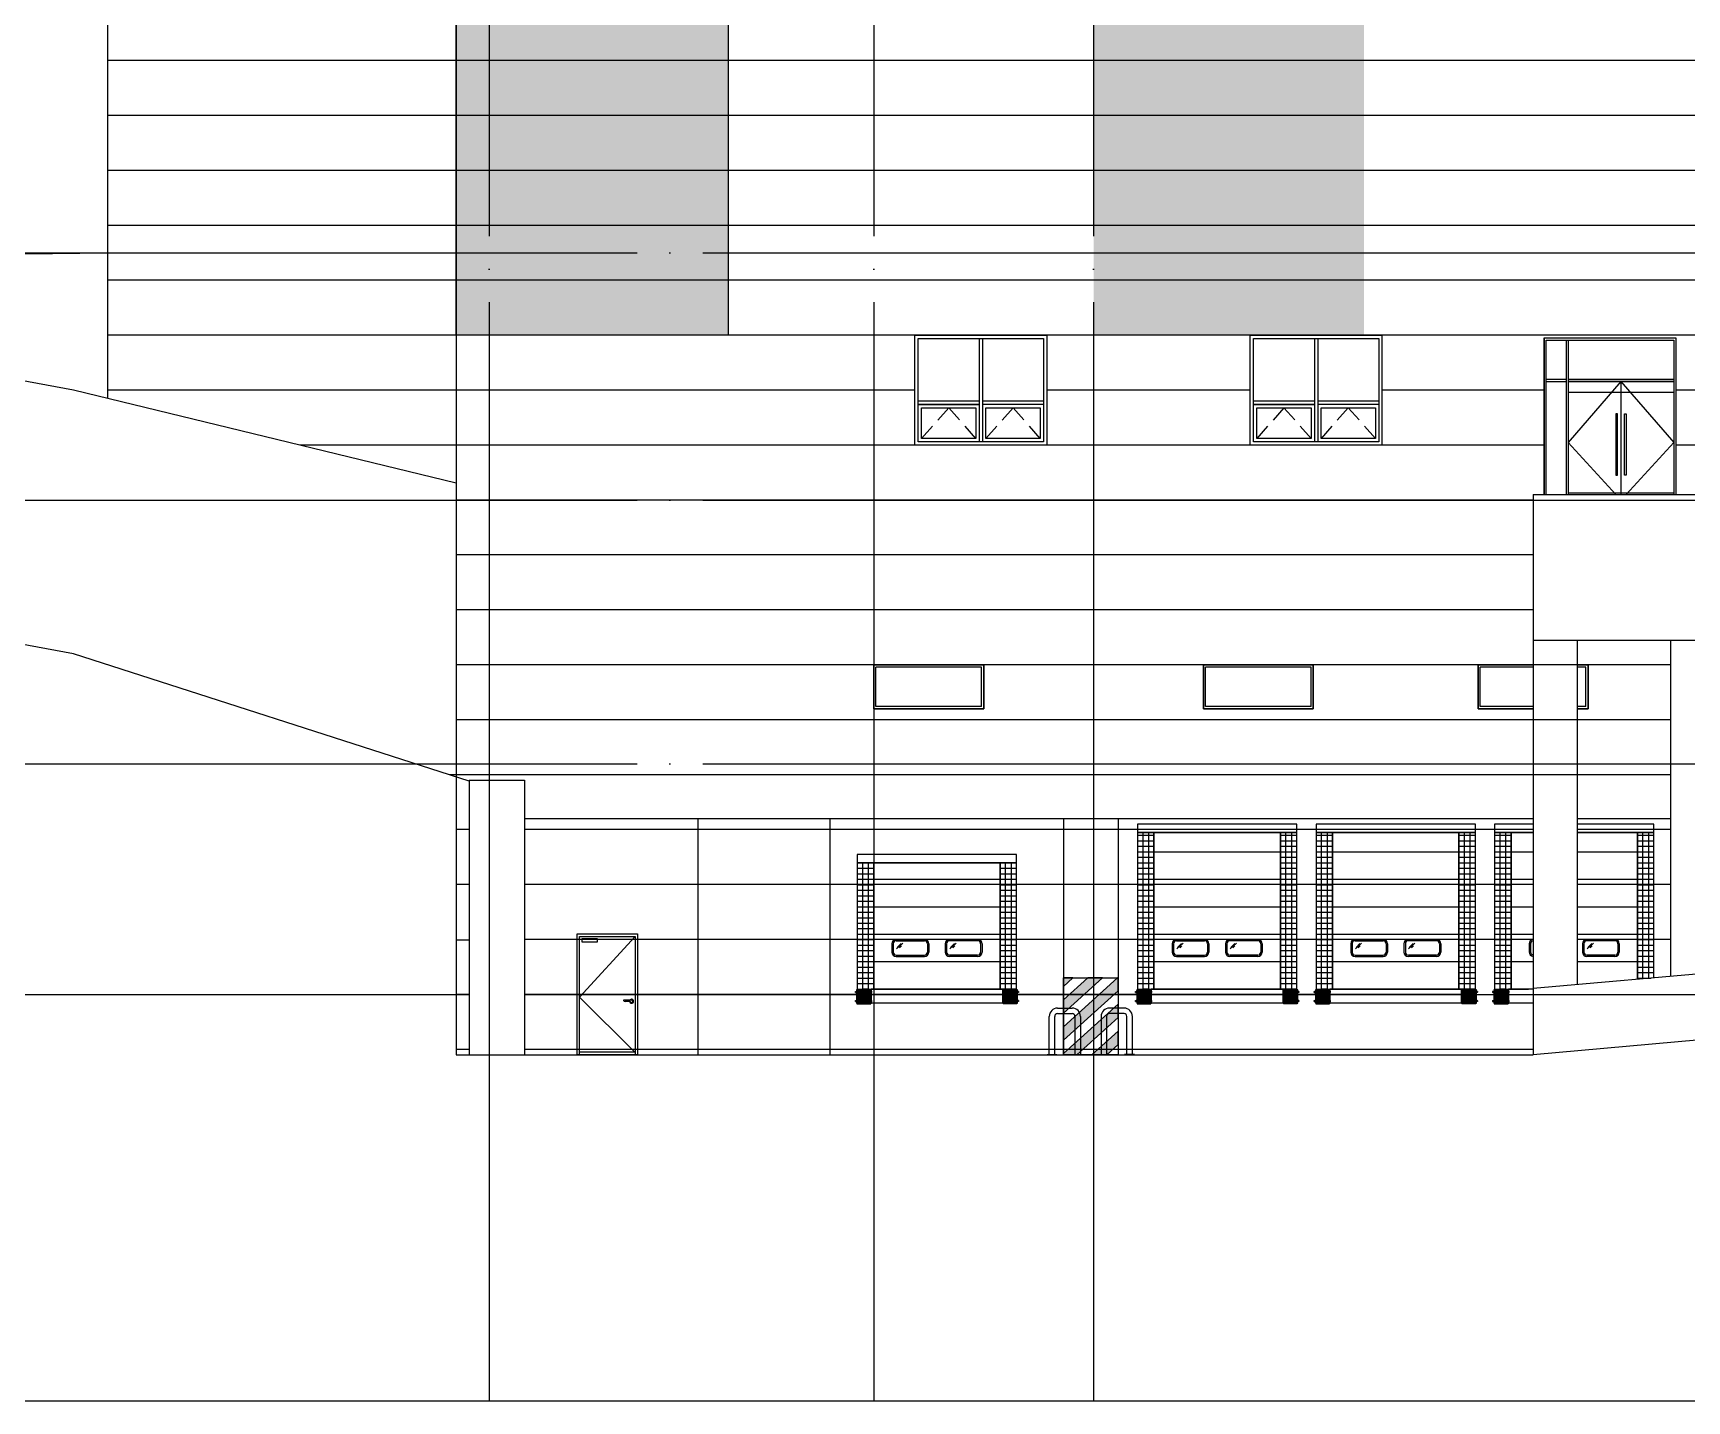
# Model space of a CAD drawing. Header units: millimetres. Extents: x -8000 to 205000, y 0 to 166200.
# Drawn here: x 42327 to 72430, y 87812 to 112712 of the extents above; entities that cross this region are included whole.
import ezdxf

# ---------------------------------------------------------------- set-up
doc = ezdxf.new("R2010")
doc.units = ezdxf.units.MM
doc.header["$LTSCALE"] = 600
doc.header["$MEASUREMENT"] = 0
doc.linetypes.add('CEN', pattern=[62, 60, -1, 0, -1])
doc.linetypes.add('DASHED', pattern=[0.75, 0.5, -0.25])
doc.layers.get('0').update_dxf_attribs({"linetype": 'CONTINUOUS'})
for name, color, linetype in [('8', 8, 'CONTINUOUS'), ('A-CEN', 1, 'CEN'), ('A-ELEV-MATR1', 8, 'CONTINUOUS'), ('A-ELEV-OUT1', 2, 'CONTINUOUS'), ('A-ELEV-OUT2', 3, 'CONTINUOUS'), ('A-ELEV-OUT5', 4, 'CONTINUOUS'), ('A-ELEV-WIN', 4, 'CONTINUOUS'), ('A-ELEV-WIN-OPEN', 6, 'DASHED'), ('A-ELEV-WIN-PAT3', 252, 'CONTINUOUS'), ('색상1', 252, 'CONTINUOUS')]:
    doc.layers.add(name, color=color, linetype=linetype)
doc.layers.add('Defpoint', color=161, linetype='CONTINUOUS', plot=False)

# ---------------------------------------------------------------- blocks, each defined once
blk = doc.blocks.new('G$C85CB9212')
at = {"layer": '8', "ltscale": 20, "transparency": 33554687}
h = blk.add_hatch(color=256, dxfattribs=at)
h.dxf.hatch_style = 1
h.paths.add_polyline_path([(1088, 0), (1296, 187), (1296, 432), (815, 0)])
h.paths.add_polyline_path([(543, 0), (1296, 677), (1296, 922), (296, 22), (296, 0)])
h.paths.add_polyline_path([(296, 1246), (467, 1400), (296, 1400)])
h.paths.add_polyline_path([(296, 267), (1296, 1166), (1296, 1400), (1284, 1400), (296, 512)])
h.paths.add_polyline_path([(296, 757), (1011, 1400), (739, 1400), (296, 1002)])
at = {"layer": '8', "ltscale": 20}
for p, q in [((296, 1246, 103000), (467, 1400, 103000)), ((296, 512, 103000), (1284, 1400, 103000)), ((296, 757, 103000), (1011, 1400, 103000)), ((296, 1002, 103000), (739, 1400, 103000)), ((296, 267, 103000), (1296, 1166, 103000)), ((296, 22, 103000), (1296, 922, 103000)), ((40, 8), (40, 700)), ((140, 8), (140, 700)), ((190, 850), (458, 850)), ((190, 750), (458, 750)), ((508, 700), (508, 8)), ((543, 0, 103000), (1296, 677, 103000)), ((608, 700), (608, 8)), ((984, 700), (984, 8)), ((1084, 700), (1084, 8)), ((1402, 850), (1134, 850)), ((1402, 750), (1134, 750)), ((1452, 8), (1452, 700)), ((1552, 8), (1552, 700)), ((815, 0, 103000), (1296, 432, 103000)), ((0, 8), (180, 8)), ((0, 0), (0, 8)), ((0, 0), (180, 0)), ((180, 0), (180, 8)), ((468, 8), (648, 8)), ((468, 0), (468, 8)), ((468, 0), (648, 0)), ((648, 0), (648, 8)), ((989, 0), (989, 0)), ((1088, 0, 103000), (1296, 187, 103000)), ((1124, 0), (1124, 8)), ((1288, 0), (1296, 8)), ((1592, 8), (1412, 8)), ((1412, 0), (1412, 8)), ((1592, 0), (1412, 0)), ((1592, 0), (1592, 8))]:
    blk.add_line(p, q, dxfattribs=at)
at = {"layer": '8', "ltscale": 20, "elevation": 103000}
blk.add_lwpolyline([(296, 1400), (1296, 1400), (1296, 0), (296, 0)], close=True, dxfattribs=at)
at = {"layer": '8', "ltscale": 20}
for points in [[(296, 1246), (467, 1400), (296, 1400)], [(296, 757), (1011, 1400), (739, 1400), (296, 1002)], [(296, 267), (1296, 1166), (1296, 1400), (1284, 1400), (296, 512)], [(543, 0), (1296, 677), (1296, 922), (296, 22), (296, 0)], [(1088, 0), (1296, 187), (1296, 432), (815, 0)]]:
    blk.add_lwpolyline(points, close=True, dxfattribs=at)
for centre, radius, start, end in [((190, 700), 150, 90, 180), ((190, 700), 50, 90, 180), ((458, 700), 150, 0, 90), ((458, 700), 50, 0, 90), ((1134, 700), 150, 90, 180), ((1134, 700), 50, 90, 180), ((1402, 700), 150, 0, 90), ((1402, 700), 50, 0, 90)]:
    blk.add_arc(centre, radius, start, end, dxfattribs=at)
blk = doc.blocks.new('라미네이터범퍼')
at = {"layer": '8', "color": 252}
for p, q in [((-160, 168), (-160, 152)), ((-159, 168), (-160, 168)), ((-160, 168), (126, 168)), ((-160, 152), (-159, 150)), ((-160, 152), (126, 152)), ((-159, 0), (-160, -1)), ((-159, 168), (-147, 168)), ((-159, 150), (-159, 168)), ((-159, 150), (-147, 150)), ((-159, 0), (-147, 0)), ((-159, -18), (-159, 0)), ((-147, 170), (-147, 148)), ((-136, 170), (-147, 170)), ((-147, 168), (126, 168)), ((-147, 150), (126, 150)), ((-136, 148), (-147, 148)), ((-147, 2), (-147, -20)), ((-136, 2), (-147, 2)), ((-147, 0), (126, 0)), ((-136, 195), (-130, 195)), ((-136, 195), (-136, -45)), ((-136, 185), (-126, 195)), ((-136, 185), (-136, -35)), ((-130, 210), (-130, -60)), ((-130, 210), (120, 210)), ((-130, 195), (-130, -45)), ((-61, 195), (-126, 195)), ((-120, 210), (-120, -60)), ((-110, 210), (-110, -60)), ((-100, 210), (-100, -60)), ((-90, 210), (-90, -60)), ((-80, 210), (-80, -60)), ((-70, 210), (-70, -60)), ((-61, -45), (-61, 195)), ((-60, 210), (-60, -60)), ((-50, 210), (-50, -60)), ((-40, 210), (-40, -60)), ((-30, 210), (-30, -60)), ((-20, 210), (-20, -60)), ((-10, 210), (-10, -60)), ((0, 210), (0, -60)), ((10, 210), (10, -60)), ((20, 210), (20, -60)), ((30, 210), (30, -60)), ((40, 210), (40, -60)), ((50, 210), (50, -60)), ((51, 185), (61, 195)), ((51, 185), (51, -35)), ((60, 210), (60, -60)), ((120, 195), (61, 195)), ((70, 210), (70, -60)), ((80, 210), (80, -60)), ((90, 210), (90, -60)), ((100, 210), (100, -60)), ((110, 210), (110, -60)), ((120, 210), (120, -60)), ((120, 195), (126, 195)), ((120, 195), (120, -45)), ((126, 195), (126, -45)), ((133, 170), (126, 170)), ((133, 148), (126, 148)), ((133, 2), (126, 2)), ((133, 170), (133, 148)), ((133, 2), (133, -20)), ((-160, -1), (-160, -17)), ((-160, -1), (126, -1)), ((-160, -17), (-159, -18)), ((-160, -17), (126, -17)), ((-159, -18), (-147, -18)), ((-147, -18), (126, -18)), ((-136, -20), (-147, -20)), ((-126, -45), (-136, -35)), ((-136, -45), (-130, -45)), ((-130, -35), (-130, -60)), ((-130, -60), (120, -60)), ((-61, -45), (-126, -45)), ((61, -45), (51, -35)), ((120, -45), (61, -45)), ((120, -35), (120, -60)), ((120, -45), (126, -45)), ((133, -20), (126, -20))]:
    blk.add_line(p, q, dxfattribs=at)
blk.add_lwpolyline([(51, 210), (120, 210)], dxfattribs=at)
for centre in [(-112, 159), (-112, -9), (75, 159), (75, -9)]:
    blk.add_circle(centre, 10.2, dxfattribs=at)
blk = doc.blocks.new('G$CE02E3C8D')
at = {"layer": '8'}
for p, q in [((1055, 2155, 103000), (45, 1050, 103000)), ((45, 0, 103000), (45, 2155, 103000)), ((45, 2155, 103000), (1055, 2155, 103000)), ((1055, 2155, 103000), (1055, 0, 103000)), ((45, 1050, 103000), (1050, 50, 103000)), ((992, 994, 103000), (845, 994, 103000)), ((957, 974, 103000), (873, 974, 103000)), ((1055, 50, 103000), (45, 50, 103000))]:
    blk.add_line(p, q, dxfattribs=at)
at = {"layer": '8', "elevation": 103000}
for points in [[(0, 0), (0, 2200), (1100, 2200), (1100, 0)], [(366, 2116), (366, 2049), (93, 2049), (93, 2116)]]:
    blk.add_lwpolyline(points, close=True, dxfattribs=at)
at = {"layer": '8'}
for centre, radius, start, end in [((845, 991, 103000), 3, 90, 166.723), ((848, 991, 103000), 6.09, 166.723, 200.4138), ((872, 1011, 103000), 37.2, 217.801, 272.4199), ((992, 975, 103000), 37.3, 180.9385, 157.0665), ((940, 926, 103000), 51.4, 42.6877, 70.1326), ((992, 974, 103000), 20, 223.2078, 90)]:
    blk.add_arc(centre, radius, start, end, dxfattribs=at)
blk = doc.blocks.new('G$C2204507C')
at = {"layer": '8', "color": 252}
for p, q in [((36, 3120, 38), (336, 3120, 38)), ((36, 3120, 38), (336, 3120, 38)), ((36, 3120, 38), (336, 3120, 38)), ((36, 3070, 38), (336, 3070, 38)), ((36, 3070, 38), (336, 3070, 38)), ((36, 3070, 38), (336, 3070, 38)), ((36, 3070, 38), (336, 3070, 38)), ((2636, 3120, 38), (2936, 3120, 38)), ((2636, 3120, 38), (2936, 3120, 38)), ((2636, 3120, 38), (2936, 3120, 38)), ((2636, 3070, 38), (2936, 3070, 38)), ((2636, 3070, 38), (2936, 3070, 38)), ((2636, 3070, 38), (2936, 3070, 38)), ((2636, 3070, 38), (2936, 3070, 38)), ((36, 2970, 38), (336, 2970, 38)), ((36, 2970, 38), (336, 2970, 38)), ((36, 2970, 38), (336, 2970, 38)), ((36, 2970, 38), (336, 2970, 38)), ((36, 2870, 38), (336, 2870, 38)), ((36, 2870, 38), (336, 2870, 38)), ((36, 2870, 38), (336, 2870, 38)), ((36, 2870, 38), (336, 2870, 38)), ((36, 2870, 38), (336, 2870, 38)), ((36, 2870, 38), (336, 2870, 38)), ((36, 2770, 38), (336, 2770, 38)), ((36, 2770, 38), (336, 2770, 38)), ((36, 2770, 38), (336, 2770, 38)), ((36, 2770, 38), (336, 2770, 38)), ((336, 2770, 38), (2636, 2770, 38)), ((2636, 2970, 38), (2936, 2970, 38)), ((2636, 2970, 38), (2936, 2970, 38)), ((2636, 2970, 38), (2936, 2970, 38)), ((2636, 2970, 38), (2936, 2970, 38)), ((2636, 2870, 38), (2936, 2870, 38)), ((2636, 2870, 38), (2936, 2870, 38)), ((2636, 2870, 38), (2936, 2870, 38)), ((2636, 2870, 38), (2936, 2870, 38)), ((2636, 2870, 38), (2936, 2870, 38)), ((2636, 2870, 38), (2936, 2870, 38)), ((2636, 2770, 38), (2936, 2770, 38)), ((2636, 2770, 38), (2936, 2770, 38)), ((2636, 2770, 38), (2936, 2770, 38)), ((2636, 2770, 38), (2936, 2770, 38)), ((36, 2670, 38), (336, 2670, 38)), ((36, 2670, 38), (336, 2670, 38)), ((36, 2670, 38), (336, 2670, 38)), ((36, 2670, 38), (336, 2670, 38)), ((36, 2570, 38), (336, 2570, 38)), ((36, 2570, 38), (336, 2570, 38)), ((36, 2570, 38), (336, 2570, 38)), ((36, 2570, 38), (336, 2570, 38)), ((36, 2570, 38), (336, 2570, 38)), ((36, 2570, 38), (336, 2570, 38)), ((36, 2470, 38), (336, 2470, 38)), ((36, 2470, 38), (336, 2470, 38)), ((36, 2470, 38), (336, 2470, 38)), ((36, 2470, 38), (336, 2470, 38)), ((2636, 2670, 38), (2936, 2670, 38)), ((2636, 2670, 38), (2936, 2670, 38)), ((2636, 2670, 38), (2936, 2670, 38)), ((2636, 2670, 38), (2936, 2670, 38)), ((2636, 2570, 38), (2936, 2570, 38)), ((2636, 2570, 38), (2936, 2570, 38)), ((2636, 2570, 38), (2936, 2570, 38)), ((2636, 2570, 38), (2936, 2570, 38)), ((2636, 2570, 38), (2936, 2570, 38)), ((2636, 2570, 38), (2936, 2570, 38)), ((2636, 2470, 38), (2936, 2470, 38)), ((2636, 2470, 38), (2936, 2470, 38)), ((2636, 2470, 38), (2936, 2470, 38)), ((2636, 2470, 38), (2936, 2470, 38)), ((36, 2370, 38), (336, 2370, 38)), ((36, 2370, 38), (336, 2370, 38)), ((36, 2370, 38), (336, 2370, 38)), ((36, 2370, 38), (336, 2370, 38)), ((36, 2270, 38), (336, 2270, 38)), ((36, 2270, 38), (336, 2270, 38)), ((36, 2270, 38), (336, 2270, 38)), ((36, 2270, 38), (336, 2270, 38)), ((36, 2270, 38), (336, 2270, 38)), ((36, 2270, 38), (336, 2270, 38)), ((36, 2170, 38), (336, 2170, 38)), ((36, 2170, 38), (336, 2170, 38)), ((36, 2170, 38), (336, 2170, 38)), ((36, 2170, 38), (336, 2170, 38)), ((36, 2170, 38), (336, 2170, 38)), ((36, 2170, 38), (336, 2170, 38)), ((336, 2270, 38), (2636, 2270, 38)), ((2636, 2370, 38), (2936, 2370, 38)), ((2636, 2370, 38), (2936, 2370, 38)), ((2636, 2370, 38), (2936, 2370, 38)), ((2636, 2370, 38), (2936, 2370, 38)), ((2636, 2270, 38), (2936, 2270, 38)), ((2636, 2270, 38), (2936, 2270, 38)), ((2636, 2270, 38), (2936, 2270, 38)), ((2636, 2270, 38), (2936, 2270, 38)), ((2636, 2270, 38), (2936, 2270, 38)), ((2636, 2270, 38), (2936, 2270, 38)), ((2636, 2170, 38), (2936, 2170, 38)), ((2636, 2170, 38), (2936, 2170, 38)), ((2636, 2170, 38), (2936, 2170, 38)), ((2636, 2170, 38), (2936, 2170, 38)), ((2636, 2170, 38), (2936, 2170, 38)), ((2636, 2170, 38), (2936, 2170, 38)), ((36, 2070, 38), (336, 2070, 38)), ((36, 2070, 38), (336, 2070, 38)), ((36, 2070, 38), (336, 2070, 38)), ((36, 2070, 38), (336, 2070, 38)), ((36, 2070, 38), (336, 2070, 38)), ((36, 2070, 38), (336, 2070, 38)), ((36, 1970, 38), (336, 1970, 38)), ((36, 1970, 38), (336, 1970, 38)), ((36, 1970, 38), (336, 1970, 38)), ((36, 1970, 38), (336, 1970, 38)), ((36, 1970, 38), (336, 1970, 38)), ((36, 1970, 38), (336, 1970, 38)), ((36, 1870, 38), (336, 1870, 38)), ((36, 1870, 38), (336, 1870, 38)), ((36, 1870, 38), (336, 1870, 38)), ((2636, 2070, 38), (2936, 2070, 38)), ((2636, 2070, 38), (2936, 2070, 38)), ((2636, 2070, 38), (2936, 2070, 38)), ((2636, 2070, 38), (2936, 2070, 38)), ((2636, 2070, 38), (2936, 2070, 38)), ((2636, 2070, 38), (2936, 2070, 38)), ((2636, 1970, 38), (2936, 1970, 38)), ((2636, 1970, 38), (2936, 1970, 38)), ((2636, 1970, 38), (2936, 1970, 38)), ((2636, 1970, 38), (2936, 1970, 38)), ((2636, 1970, 38), (2936, 1970, 38)), ((2636, 1970, 38), (2936, 1970, 38)), ((2636, 1870, 38), (2936, 1870, 38)), ((2636, 1870, 38), (2936, 1870, 38)), ((2636, 1870, 38), (2936, 1870, 38)), ((36, 1770, 38), (336, 1770, 38)), ((36, 1770, 38), (336, 1770, 38)), ((36, 1770, 38), (336, 1770, 38)), ((36, 1670, 38), (336, 1670, 38)), ((36, 1670, 38), (336, 1670, 38)), ((36, 1670, 38), (336, 1670, 38)), ((36, 1570, 38), (336, 1570, 38)), ((36, 1570, 38), (336, 1570, 38)), ((336, 1770, 38), (2636, 1770, 38)), ((2636, 1770, 38), (2936, 1770, 38)), ((2636, 1770, 38), (2936, 1770, 38)), ((2636, 1770, 38), (2936, 1770, 38)), ((2636, 1670, 38), (2936, 1670, 38)), ((2636, 1670, 38), (2936, 1670, 38)), ((2636, 1670, 38), (2936, 1670, 38)), ((2636, 1570, 38), (2936, 1570, 38)), ((2636, 1570, 38), (2936, 1570, 38)), ((36, 1470, 38), (336, 1470, 38)), ((36, 1470, 38), (336, 1470, 38)), ((36, 1370, 38), (336, 1370, 38)), ((36, 1270, 38), (336, 1270, 38)), ((336, 1270, 38), (2636, 1270, 38)), ((2636, 1470, 38), (2936, 1470, 38)), ((2636, 1470, 38), (2936, 1470, 38)), ((2636, 1370, 38), (2936, 1370, 38)), ((2636, 1270, 38), (2936, 1270, 38)), ((36, 1170, 38), (336, 1170, 38)), ((36, 1070, 38), (336, 1070, 38)), ((36, 970, 38), (336, 970, 38)), ((666, 1095), (666, 945)), ((691, 1095), (691, 945)), ((746, 1175), (1256, 1175)), ((746, 1175), (1256, 1175)), ((746, 1150), (1256, 1150)), ((746, 1150), (1256, 1150)), ((866, 1109), (751, 1000)), ((835, 1099), (763, 1030)), ((839, 1059), (804, 1023)), ((1311, 1095), (1311, 945)), ((1336, 1095), (1336, 945)), ((1636, 1095), (1636, 945)), ((1661, 1095), (1661, 945)), ((2226, 1175), (1716, 1175)), ((2226, 1175), (1716, 1175)), ((2226, 1150), (1716, 1150)), ((2226, 1150), (1716, 1150)), ((1836, 1109), (1721, 1000)), ((1805, 1099), (1733, 1030)), ((1809, 1059), (1774, 1023)), ((2281, 1095), (2281, 945)), ((2306, 1095), (2306, 945)), ((2636, 1170, 38), (2936, 1170, 38)), ((2636, 1070, 38), (2936, 1070, 38)), ((2636, 970, 38), (2936, 970, 38)), ((36, 870, 38), (336, 870, 38)), ((36, 770, 38), (336, 770, 38)), ((36, 670, 38), (336, 670, 38)), ((336, 770, 38), (2636, 770, 38)), ((746, 890), (1256, 890)), ((746, 865), (1256, 865)), ((2226, 890), (1716, 890)), ((2226, 865), (1716, 865)), ((2636, 870, 38), (2936, 870, 38)), ((2636, 770, 38), (2936, 770, 38)), ((2636, 670, 38), (2936, 670, 38)), ((36, 570, 38), (336, 570, 38)), ((36, 470, 38), (336, 470, 38)), ((36, 370, 38), (336, 370, 38)), ((2636, 570, 38), (2936, 570, 38)), ((2636, 470, 38), (2936, 470, 38)), ((2636, 370, 38), (2936, 370, 38)), ((2679, 230, 19), (2679, 208, 19)), ((2679, 230, 19), (2686, 230, 19)), ((2679, 208, 19), (2686, 208, 19)), ((2679, 62, 19), (2679, 40, 19)), ((2679, 62, 19), (2686, 62, 19)), ((2679, 40, 19), (2686, 40, 19)), ((2692, 255, 19), (2686, 255, 19)), ((2686, 255, 19), (2686, 15, 19)), ((2959, 228, 19), (2686, 228, 19)), ((2972, 227, 19), (2686, 227, 19)), ((2972, 211, 19), (2686, 211, 19)), ((2959, 210, 19), (2686, 210, 19)), ((2959, 60, 19), (2686, 60, 19)), ((2972, 59, 19), (2686, 59, 19)), ((2972, 43, 19), (2686, 43, 19)), ((2959, 42, 19), (2686, 42, 19)), ((2692, 15, 19), (2686, 15, 19)), ((2942, 270, 19), (2692, 270, 19)), ((2692, 270, 19), (2692, 0, 19)), ((2692, 255, 19), (2751, 255, 19)), ((2692, 255, 19), (2692, 15, 19)), ((2692, 25, 19), (2692, 0, 19)), ((2692, 15, 19), (2751, 15, 19)), ((2942, 0, 19), (2692, 0, 19)), ((2702, 270, 19), (2702, 0, 19)), ((2712, 270, 19), (2712, 0, 19)), ((2722, 270, 19), (2722, 0, 19)), ((2732, 270, 19), (2732, 0, 19)), ((2742, 270, 19), (2742, 0, 19)), ((2761, 245, 19), (2751, 255, 19)), ((2751, 15, 19), (2761, 25, 19)), ((2752, 270, 19), (2752, 0, 19)), ((2761, 245, 19), (2761, 25, 19)), ((2762, 270, 19), (2762, 0, 19)), ((2772, 270, 19), (2772, 0, 19)), ((2782, 270, 19), (2782, 0, 19)), ((2792, 270, 19), (2792, 0, 19)), ((2802, 270, 19), (2802, 0, 19)), ((2812, 270, 19), (2812, 0, 19)), ((2822, 270, 19), (2822, 0, 19)), ((2832, 270, 19), (2832, 0, 19)), ((2842, 270, 19), (2842, 0, 19)), ((2852, 270, 19), (2852, 0, 19)), ((2862, 270, 19), (2862, 0, 19)), ((2872, 270, 19), (2872, 0, 19)), ((2873, 255, 19), (2938, 255, 19)), ((2873, 15, 19), (2873, 255, 19)), ((2873, 15, 19), (2938, 15, 19)), ((2882, 270, 19), (2882, 0, 19)), ((2892, 270, 19), (2892, 0, 19)), ((2902, 270, 19), (2902, 0, 19)), ((2912, 270, 19), (2912, 0, 19)), ((2922, 270, 19), (2922, 0, 19)), ((2932, 270, 19), (2932, 0, 19)), ((2948, 245, 19), (2938, 255, 19)), ((2938, 15, 19), (2948, 25, 19)), ((2942, 270, 19), (2942, 0, 19)), ((2948, 255, 19), (2942, 255, 19)), ((2942, 255, 19), (2942, 15, 19)), ((2942, 25, 19), (2942, 0, 19)), ((2948, 15, 19), (2942, 15, 19)), ((2948, 255, 19), (2948, 15, 19)), ((2948, 245, 19), (2948, 25, 19)), ((2948, 230, 19), (2959, 230, 19)), ((2948, 208, 19), (2959, 208, 19)), ((2948, 62, 19), (2959, 62, 19)), ((2948, 40, 19), (2959, 40, 19)), ((2959, 230, 19), (2959, 208, 19)), ((2971, 228, 19), (2959, 228, 19)), ((2971, 210, 19), (2959, 210, 19)), ((2959, 62, 19), (2959, 40, 19)), ((2971, 60, 19), (2959, 60, 19)), ((2971, 42, 19), (2959, 42, 19)), ((2971, 228, 19), (2972, 227, 19)), ((2971, 210, 19), (2971, 228, 19)), ((2972, 211, 19), (2971, 210, 19)), ((2971, 60, 19), (2972, 59, 19)), ((2971, 42, 19), (2971, 60, 19)), ((2972, 43, 19), (2971, 42, 19)), ((2972, 227, 19), (2972, 211, 19)), ((2972, 59, 19), (2972, 43, 19))]:
    blk.add_line(p, q, dxfattribs=at)
for points in [[(2936, 3120), (2936, 3270), (36, 3270), (36, 3120), (336, 3120), (2636, 3120)], [(336, 3120), (36, 3120), (36, 270), (336, 270)], [(136, 3120), (236, 3120), (236, 270), (136, 270)], [(2636, 270), (2636, 3120), (336, 3120), (336, 270)], [(2936, 3120), (2636, 3120), (2636, 270), (2936, 270)], [(2736, 3120), (2836, 3120), (2836, 270), (2736, 270)], [(286, 20), (2686, 20), (2686, 270), (286, 270)]]:
    blk.add_lwpolyline(points, close=True, dxfattribs=at)
at = {"layer": '8', "color": 252, "elevation": 19}
blk.add_lwpolyline([(2761, 270), (2692, 270)], dxfattribs=at)
at = {"layer": '8', "color": 252}
for centre in [(2737, 219, 19), (2737, 51, 19), (2924, 219, 19), (2924, 51, 19)]:
    blk.add_circle(centre, 10.2, dxfattribs=at)
for centre, radius, start, end in [((746, 1095), 80, 90, 180), ((746, 1095), 80, 90, 180), ((746, 945), 80, 180, 270), ((746, 1095), 55, 90, 180), ((746, 1095), 55, 90, 180), ((746, 945), 55, 180, 270), ((1256, 1095), 80, 0, 90), ((1256, 1095), 80, 0, 90), ((1256, 1095), 55, 0, 90), ((1256, 1095), 55, 0, 90), ((1256, 945), 80, 270, 0), ((1256, 945), 55, 270, 0), ((1716, 1095), 80, 90, 180), ((1716, 1095), 80, 90, 180), ((1716, 945), 80, 180, 270), ((1716, 1095), 55, 90, 180), ((1716, 1095), 55, 90, 180), ((1716, 945), 55, 180, 270), ((2226, 1095), 80, 0, 90), ((2226, 1095), 80, 0, 90), ((2226, 1095), 55, 0, 90), ((2226, 1095), 55, 0, 90), ((2226, 945), 80, 270, 0), ((2226, 945), 55, 270, 0)]:
    blk.add_arc(centre, radius, start, end, dxfattribs=at)
blk.add_blockref('라미네이터범퍼', (160, 60, 19), dxfattribs=at)
blk = doc.blocks.new('G$CBDBBD43C')
at = {"layer": 'A-ELEV-OUT2'}
blk.add_lwpolyline([(0, 2000), (2400, 2000), (2400, 0), (0, 0)], close=True, dxfattribs=at)
at = {"layer": 'A-ELEV-WIN'}
for p, q in [((1170, 1940), (1170, 60)), ((1230, 1940), (1230, 60)), ((1170, 800), (60, 800)), ((1170, 740), (60, 740)), ((2340, 800), (1230, 800)), ((2340, 740), (1230, 740))]:
    blk.add_line(p, q, dxfattribs=at)
for points in [[(60, 1940), (2340, 1940), (2340, 60), (60, 60)], [(60, 740), (1170, 740), (1170, 60), (60, 60)], [(120, 680), (1110, 680), (1110, 120), (120, 120)], [(1290, 680), (2280, 680), (2280, 120), (1290, 120)]]:
    blk.add_lwpolyline(points, close=True, dxfattribs=at)
at = {"layer": 'A-ELEV-WIN-OPEN'}
for points in [[(1110, 120), (615, 680), (120, 120)], [(2280, 120), (1785, 680), (1290, 120)]]:
    blk.add_lwpolyline(points, dxfattribs=at)
blk = doc.blocks.new('G$C846DD7A5')
at = {"layer": '8', "color": 252}
for p, q in [((36, 2570, 103000), (336, 2570, 103000)), ((36, 2570, 103000), (336, 2570, 103000)), ((36, 2570, 103000), (336, 2570, 103000)), ((36, 2470, 103000), (336, 2470, 103000)), ((36, 2470, 103000), (336, 2470, 103000)), ((36, 2470, 103000), (336, 2470, 103000)), ((36, 2470, 103000), (336, 2470, 103000)), ((36, 2470, 103000), (336, 2470, 103000)), ((36, 2470, 103000), (336, 2470, 103000)), ((2636, 2570, 103000), (2936, 2570, 103000)), ((2636, 2570, 103000), (2936, 2570, 103000)), ((2636, 2570, 103000), (2936, 2570, 103000)), ((2636, 2470, 103000), (2936, 2470, 103000)), ((2636, 2470, 103000), (2936, 2470, 103000)), ((2636, 2470, 103000), (2936, 2470, 103000)), ((2636, 2470, 103000), (2936, 2470, 103000)), ((2636, 2470, 103000), (2936, 2470, 103000)), ((2636, 2470, 103000), (2936, 2470, 103000)), ((36, 2370, 103000), (336, 2370, 103000)), ((36, 2370, 103000), (336, 2370, 103000)), ((36, 2370, 103000), (336, 2370, 103000)), ((36, 2370, 103000), (336, 2370, 103000)), ((36, 2370, 103000), (336, 2370, 103000)), ((36, 2370, 103000), (336, 2370, 103000)), ((36, 2270, 103000), (336, 2270, 103000)), ((36, 2270, 103000), (336, 2270, 103000)), ((36, 2270, 103000), (336, 2270, 103000)), ((36, 2270, 103000), (336, 2270, 103000)), ((36, 2270, 103000), (336, 2270, 103000)), ((36, 2270, 103000), (336, 2270, 103000)), ((36, 2170, 103000), (336, 2170, 103000)), ((36, 2170, 103000), (336, 2170, 103000)), ((36, 2170, 103000), (336, 2170, 103000)), ((36, 2170, 103000), (336, 2170, 103000)), ((36, 2170, 103000), (336, 2170, 103000)), ((36, 2170, 103000), (336, 2170, 103000)), ((336, 2270, 103000), (2636, 2270, 103000)), ((2636, 2370, 103000), (2936, 2370, 103000)), ((2636, 2370, 103000), (2936, 2370, 103000)), ((2636, 2370, 103000), (2936, 2370, 103000)), ((2636, 2370, 103000), (2936, 2370, 103000)), ((2636, 2370, 103000), (2936, 2370, 103000)), ((2636, 2370, 103000), (2936, 2370, 103000)), ((2636, 2270, 103000), (2936, 2270, 103000)), ((2636, 2270, 103000), (2936, 2270, 103000)), ((2636, 2270, 103000), (2936, 2270, 103000)), ((2636, 2270, 103000), (2936, 2270, 103000)), ((2636, 2270, 103000), (2936, 2270, 103000)), ((2636, 2270, 103000), (2936, 2270, 103000)), ((2636, 2170, 103000), (2936, 2170, 103000)), ((2636, 2170, 103000), (2936, 2170, 103000)), ((2636, 2170, 103000), (2936, 2170, 103000)), ((2636, 2170, 103000), (2936, 2170, 103000)), ((2636, 2170, 103000), (2936, 2170, 103000)), ((2636, 2170, 103000), (2936, 2170, 103000)), ((36, 2070, 103000), (336, 2070, 103000)), ((36, 2070, 103000), (336, 2070, 103000)), ((36, 2070, 103000), (336, 2070, 103000)), ((36, 2070, 103000), (336, 2070, 103000)), ((36, 2070, 103000), (336, 2070, 103000)), ((36, 2070, 103000), (336, 2070, 103000)), ((36, 1970, 103000), (336, 1970, 103000)), ((36, 1970, 103000), (336, 1970, 103000)), ((36, 1970, 103000), (336, 1970, 103000)), ((36, 1970, 103000), (336, 1970, 103000)), ((36, 1970, 103000), (336, 1970, 103000)), ((36, 1970, 103000), (336, 1970, 103000)), ((36, 1870, 103000), (336, 1870, 103000)), ((36, 1870, 103000), (336, 1870, 103000)), ((36, 1870, 103000), (336, 1870, 103000)), ((2636, 2070, 103000), (2936, 2070, 103000)), ((2636, 2070, 103000), (2936, 2070, 103000)), ((2636, 2070, 103000), (2936, 2070, 103000)), ((2636, 2070, 103000), (2936, 2070, 103000)), ((2636, 2070, 103000), (2936, 2070, 103000)), ((2636, 2070, 103000), (2936, 2070, 103000)), ((2636, 1970, 103000), (2936, 1970, 103000)), ((2636, 1970, 103000), (2936, 1970, 103000)), ((2636, 1970, 103000), (2936, 1970, 103000)), ((2636, 1970, 103000), (2936, 1970, 103000)), ((2636, 1970, 103000), (2936, 1970, 103000)), ((2636, 1970, 103000), (2936, 1970, 103000)), ((2636, 1870, 103000), (2936, 1870, 103000)), ((2636, 1870, 103000), (2936, 1870, 103000)), ((2636, 1870, 103000), (2936, 1870, 103000)), ((36, 1770, 103000), (336, 1770, 103000)), ((36, 1770, 103000), (336, 1770, 103000)), ((36, 1770, 103000), (336, 1770, 103000)), ((36, 1670, 103000), (336, 1670, 103000)), ((36, 1670, 103000), (336, 1670, 103000)), ((36, 1670, 103000), (336, 1670, 103000)), ((36, 1570, 103000), (336, 1570, 103000)), ((36, 1570, 103000), (336, 1570, 103000)), ((336, 1770, 103000), (2636, 1770, 103000)), ((2636, 1770, 103000), (2936, 1770, 103000)), ((2636, 1770, 103000), (2936, 1770, 103000)), ((2636, 1770, 103000), (2936, 1770, 103000)), ((2636, 1670, 103000), (2936, 1670, 103000)), ((2636, 1670, 103000), (2936, 1670, 103000)), ((2636, 1670, 103000), (2936, 1670, 103000)), ((2636, 1570, 103000), (2936, 1570, 103000)), ((2636, 1570, 103000), (2936, 1570, 103000)), ((36, 1470, 103000), (336, 1470, 103000)), ((36, 1470, 103000), (336, 1470, 103000)), ((36, 1370, 103000), (336, 1370, 103000)), ((36, 1270, 103000), (336, 1270, 103000)), ((336, 1270, 103000), (2636, 1270, 103000)), ((2636, 1470, 103000), (2936, 1470, 103000)), ((2636, 1470, 103000), (2936, 1470, 103000)), ((2636, 1370, 103000), (2936, 1370, 103000)), ((2636, 1270, 103000), (2936, 1270, 103000)), ((36, 1170, 103000), (336, 1170, 103000)), ((36, 1070, 103000), (336, 1070, 103000)), ((36, 970, 103000), (336, 970, 103000)), ((666, 1095, 102962), (666, 945, 102962)), ((691, 1095, 102962), (691, 945, 102962)), ((746, 1175, 102962), (1256, 1175, 102962)), ((746, 1175, 102962), (1256, 1175, 102962)), ((746, 1150, 102962), (1256, 1150, 102962)), ((746, 1150, 102962), (1256, 1150, 102962)), ((866, 1109, 102962), (751, 1000, 102962)), ((835, 1099, 102962), (763, 1030, 102962)), ((839, 1059, 102962), (804, 1023, 102962)), ((1311, 1095, 102962), (1311, 945, 102962)), ((1336, 1095, 102962), (1336, 945, 102962)), ((1636, 1095, 102962), (1636, 945, 102962)), ((1661, 1095, 102962), (1661, 945, 102962)), ((2226, 1175, 102962), (1716, 1175, 102962)), ((2226, 1175, 102962), (1716, 1175, 102962)), ((2226, 1150, 102962), (1716, 1150, 102962)), ((2226, 1150, 102962), (1716, 1150, 102962)), ((1836, 1109, 102962), (1721, 1000, 102962)), ((1805, 1099, 102962), (1733, 1030, 102962)), ((1809, 1059, 102962), (1774, 1023, 102962)), ((2281, 1095, 102962), (2281, 945, 102962)), ((2306, 1095, 102962), (2306, 945, 102962)), ((2636, 1170, 103000), (2936, 1170, 103000)), ((2636, 1070, 103000), (2936, 1070, 103000)), ((2636, 970, 103000), (2936, 970, 103000)), ((36, 870, 103000), (336, 870, 103000)), ((36, 770, 103000), (336, 770, 103000)), ((36, 670, 103000), (336, 670, 103000)), ((336, 770, 103000), (2636, 770, 103000)), ((746, 890, 102962), (1256, 890, 102962)), ((746, 865, 102962), (1256, 865, 102962)), ((2226, 890, 102962), (1716, 890, 102962)), ((2226, 865, 102962), (1716, 865, 102962)), ((2636, 870, 103000), (2936, 870, 103000)), ((2636, 770, 103000), (2936, 770, 103000)), ((2636, 670, 103000), (2936, 670, 103000)), ((36, 570, 103000), (336, 570, 103000)), ((36, 470, 103000), (336, 470, 103000)), ((36, 370, 103000), (336, 370, 103000)), ((2636, 570, 103000), (2936, 570, 103000)), ((2636, 470, 103000), (2936, 470, 103000)), ((2636, 370, 103000), (2936, 370, 103000)), ((2679, 230, 102981), (2679, 208, 102981)), ((2679, 230, 102981), (2686, 230, 102981)), ((2679, 208, 102981), (2686, 208, 102981)), ((2679, 62, 102981), (2679, 40, 102981)), ((2679, 62, 102981), (2686, 62, 102981)), ((2679, 40, 102981), (2686, 40, 102981)), ((2692, 255, 102981), (2686, 255, 102981)), ((2686, 255, 102981), (2686, 15, 102981)), ((2959, 228, 102981), (2686, 228, 102981)), ((2972, 227, 102981), (2686, 227, 102981)), ((2972, 211, 102981), (2686, 211, 102981)), ((2959, 210, 102981), (2686, 210, 102981)), ((2959, 60, 102981), (2686, 60, 102981)), ((2972, 59, 102981), (2686, 59, 102981)), ((2972, 43, 102981), (2686, 43, 102981)), ((2959, 42, 102981), (2686, 42, 102981)), ((2692, 15, 102981), (2686, 15, 102981)), ((2942, 270, 102981), (2692, 270, 102981)), ((2692, 270, 102981), (2692, 0, 102981)), ((2692, 255, 102981), (2751, 255, 102981)), ((2692, 255, 102981), (2692, 15, 102981)), ((2692, 25, 102981), (2692, 0, 102981)), ((2692, 15, 102981), (2751, 15, 102981)), ((2942, 0, 102981), (2692, 0, 102981)), ((2702, 270, 102981), (2702, 0, 102981)), ((2712, 270, 102981), (2712, 0, 102981)), ((2722, 270, 102981), (2722, 0, 102981)), ((2732, 270, 102981), (2732, 0, 102981)), ((2742, 270, 102981), (2742, 0, 102981)), ((2761, 245, 102981), (2751, 255, 102981)), ((2751, 15, 102981), (2761, 25, 102981)), ((2752, 270, 102981), (2752, 0, 102981)), ((2761, 245, 102981), (2761, 25, 102981)), ((2762, 270, 102981), (2762, 0, 102981)), ((2772, 270, 102981), (2772, 0, 102981)), ((2782, 270, 102981), (2782, 0, 102981)), ((2792, 270, 102981), (2792, 0, 102981)), ((2802, 270, 102981), (2802, 0, 102981)), ((2812, 270, 102981), (2812, 0, 102981)), ((2822, 270, 102981), (2822, 0, 102981)), ((2832, 270, 102981), (2832, 0, 102981)), ((2842, 270, 102981), (2842, 0, 102981)), ((2852, 270, 102981), (2852, 0, 102981)), ((2862, 270, 102981), (2862, 0, 102981)), ((2872, 270, 102981), (2872, 0, 102981)), ((2873, 255, 102981), (2938, 255, 102981)), ((2873, 15, 102981), (2873, 255, 102981)), ((2873, 15, 102981), (2938, 15, 102981)), ((2882, 270, 102981), (2882, 0, 102981)), ((2892, 270, 102981), (2892, 0, 102981)), ((2902, 270, 102981), (2902, 0, 102981)), ((2912, 270, 102981), (2912, 0, 102981)), ((2922, 270, 102981), (2922, 0, 102981)), ((2932, 270, 102981), (2932, 0, 102981)), ((2948, 245, 102981), (2938, 255, 102981)), ((2938, 15, 102981), (2948, 25, 102981)), ((2942, 270, 102981), (2942, 0, 102981)), ((2948, 255, 102981), (2942, 255, 102981)), ((2942, 255, 102981), (2942, 15, 102981)), ((2942, 25, 102981), (2942, 0, 102981)), ((2948, 15, 102981), (2942, 15, 102981)), ((2948, 255, 102981), (2948, 15, 102981)), ((2948, 245, 102981), (2948, 25, 102981)), ((2948, 230, 102981), (2959, 230, 102981)), ((2948, 208, 102981), (2959, 208, 102981)), ((2948, 62, 102981), (2959, 62, 102981)), ((2948, 40, 102981), (2959, 40, 102981)), ((2959, 230, 102981), (2959, 208, 102981)), ((2971, 228, 102981), (2959, 228, 102981)), ((2971, 210, 102981), (2959, 210, 102981)), ((2959, 62, 102981), (2959, 40, 102981)), ((2971, 60, 102981), (2959, 60, 102981)), ((2971, 42, 102981), (2959, 42, 102981)), ((2971, 228, 102981), (2972, 227, 102981)), ((2971, 210, 102981), (2971, 228, 102981)), ((2972, 211, 102981), (2971, 210, 102981)), ((2971, 60, 102981), (2972, 59, 102981)), ((2971, 42, 102981), (2971, 60, 102981)), ((2972, 43, 102981), (2971, 42, 102981)), ((2972, 227, 102981), (2972, 211, 102981)), ((2972, 59, 102981), (2972, 43, 102981))]:
    blk.add_line(p, q, dxfattribs=at)
at = {"layer": '8', "color": 252, "elevation": 102962}
for points in [[(2936, 2570), (2936, 2720), (36, 2720), (36, 2570), (336, 2570), (2636, 2570)], [(336, 2570), (36, 2570), (36, 270), (336, 270)], [(136, 2570), (236, 2570), (236, 270), (136, 270)], [(2636, 270), (2636, 2570), (336, 2570), (336, 270)], [(2936, 2570), (2636, 2570), (2636, 270), (2936, 270)], [(2736, 2570), (2836, 2570), (2836, 270), (2736, 270)], [(286, 20), (2686, 20), (2686, 270), (286, 270)]]:
    blk.add_lwpolyline(points, close=True, dxfattribs=at)
at = {"layer": '8', "color": 252, "elevation": 102981}
blk.add_lwpolyline([(2761, 270), (2692, 270)], dxfattribs=at)
at = {"layer": '8', "color": 252}
for centre in [(2737, 219, 102981), (2737, 51, 102981), (2924, 219, 102981), (2924, 51, 102981)]:
    blk.add_circle(centre, 10.2, dxfattribs=at)
for centre, radius, start, end in [((746, 1095, 102962), 80, 90, 180), ((746, 1095, 102962), 80, 90, 180), ((746, 945, 102962), 80, 180, 270), ((746, 1095, 102962), 55, 90, 180), ((746, 1095, 102962), 55, 90, 180), ((746, 945, 102962), 55, 180, 270), ((1256, 1095, 102962), 80, 0, 90), ((1256, 1095, 102962), 80, 0, 90), ((1256, 1095, 102962), 55, 0, 90), ((1256, 1095, 102962), 55, 0, 90), ((1256, 945, 102962), 80, 270, 0), ((1256, 945, 102962), 55, 270, 0), ((1716, 1095, 102962), 80, 90, 180), ((1716, 1095, 102962), 80, 90, 180), ((1716, 945, 102962), 80, 180, 270), ((1716, 1095, 102962), 55, 90, 180), ((1716, 1095, 102962), 55, 90, 180), ((1716, 945, 102962), 55, 180, 270), ((2226, 1095, 102962), 80, 0, 90), ((2226, 1095, 102962), 80, 0, 90), ((2226, 1095, 102962), 55, 0, 90), ((2226, 1095, 102962), 55, 0, 90), ((2226, 945, 102962), 80, 270, 0), ((2226, 945, 102962), 55, 270, 0)]:
    blk.add_arc(centre, radius, start, end, dxfattribs=at)
blk.add_blockref('라미네이터범퍼', (160, 60, 102981), dxfattribs=at)
blk = doc.blocks.new('G$C4056F6B6')
blk.add_lwpolyline([(0, 800), (2000, 800), (2000, 0), (0, 0)], close=True)
at = {"layer": 'A-ELEV-WIN'}
for p, q in [((0, 800), (2000, 800)), ((0, 800), (0, 0)), ((1020, 760), (40, 760)), ((40, 40), (40, 760)), ((1960, 760), (1020, 760)), ((1960, 40), (1960, 760)), ((0, 0), (2000, 0)), ((1020, 40), (40, 40)), ((1960, 40), (1020, 40))]:
    blk.add_line(p, q, dxfattribs=at)
blk.add_lwpolyline([(0, 0), (2000, 0), (2000, 800), (0, 800)], close=True, dxfattribs=at)

msp = doc.modelspace()

# ---------------------------------------------------------------- hatches: boundary and pattern name
at = {"layer": '색상1'}
h = msp.add_hatch(color=256, dxfattribs=at)
h.dxf.hatch_style = 1
h.paths.add_polyline_path([(50030, 130212), (54980, 130212), (54980, 107212), (50030, 107212)])
h = msp.add_hatch(color=256, dxfattribs=at)
h.dxf.hatch_style = 1
h.paths.add_polyline_path([(66555, 114212), (64055, 114212), (64055, 115212), (66555, 115212), (66555, 124212), (64055, 124212), (64055, 125212), (66555, 125212), (66555, 130212), (61630, 130212), (61630, 107212), (66555, 107212)])

# ---------------------------------------------------------------- linework, layer by layer
for points in [[(50030, 104520), (43064, 106212), (34967, 107710), (27645, 108491)], [(50266, 99094), (43064, 101412), (34967, 102910), (27645, 103691)]]:
    msp.add_lwpolyline(points)
at = {"elevation": 103000}
for points in [[(69630, 100412), (68630, 100412), (68630, 101212), (69630, 101212)], [(70430, 101212), (70630, 101212), (70630, 100412), (70430, 100412)]]:
    msp.add_lwpolyline(points, dxfattribs=at)
at = {"layer": '8'}
for p, q in [((54430, 98412), (54430, 94112)), ((56830, 98412), (56830, 94112)), ((61080, 98412), (61080, 94112)), ((62080, 98412), (62080, 94112))]:
    msp.add_line(p, q, dxfattribs=at)
at = {"layer": '8', "color": 252}
for p, q in [((68930, 98159), (69230, 98159)), ((68930, 98159), (69230, 98159)), ((68930, 98159), (69230, 98159)), ((71530, 98159), (71830, 98159)), ((71530, 98159), (71830, 98159)), ((71530, 98159), (71830, 98159)), ((68930, 98109), (69230, 98109)), ((68930, 98109), (69230, 98109)), ((68930, 98109), (69230, 98109)), ((68930, 98109), (69230, 98109)), ((68930, 98009), (69230, 98009)), ((68930, 98009), (69230, 98009)), ((68930, 98009), (69230, 98009)), ((68930, 98009), (69230, 98009)), ((68930, 97909), (69230, 97909)), ((68930, 97909), (69230, 97909)), ((68930, 97909), (69230, 97909)), ((68930, 97909), (69230, 97909)), ((71530, 98109), (71830, 98109)), ((71530, 98109), (71830, 98109)), ((71530, 98109), (71830, 98109)), ((71530, 98109), (71830, 98109)), ((71530, 98009), (71830, 98009)), ((71530, 98009), (71830, 98009)), ((71530, 98009), (71830, 98009)), ((71530, 98009), (71830, 98009)), ((71530, 97909), (71830, 97909)), ((71530, 97909), (71830, 97909)), ((71530, 97909), (71830, 97909)), ((71530, 97909), (71830, 97909)), ((68930, 97809), (69230, 97809)), ((68930, 97809), (69230, 97809)), ((68930, 97809), (69230, 97809)), ((68930, 97809), (69230, 97809)), ((68930, 97709), (69230, 97709)), ((68930, 97709), (69230, 97709)), ((68930, 97709), (69230, 97709)), ((68930, 97709), (69230, 97709)), ((68930, 97609), (69230, 97609)), ((68930, 97609), (69230, 97609)), ((68930, 97609), (69230, 97609)), ((68930, 97609), (69230, 97609)), ((69230, 97809), (69630, 97809)), ((70430, 97809), (71530, 97809)), ((71530, 97809), (71830, 97809)), ((71530, 97809), (71830, 97809)), ((71530, 97809), (71830, 97809)), ((71530, 97809), (71830, 97809)), ((71530, 97709), (71830, 97709)), ((71530, 97709), (71830, 97709)), ((71530, 97709), (71830, 97709)), ((71530, 97709), (71830, 97709)), ((71530, 97609), (71830, 97609)), ((71530, 97609), (71830, 97609)), ((71530, 97609), (71830, 97609)), ((71530, 97609), (71830, 97609)), ((68930, 97509), (69230, 97509)), ((68930, 97509), (69230, 97509)), ((68930, 97509), (69230, 97509)), ((68930, 97509), (69230, 97509)), ((68930, 97409), (69230, 97409)), ((68930, 97409), (69230, 97409)), ((68930, 97409), (69230, 97409)), ((68930, 97409), (69230, 97409)), ((68930, 97309), (69230, 97309)), ((68930, 97309), (69230, 97309)), ((68930, 97309), (69230, 97309)), ((68930, 97309), (69230, 97309)), ((68930, 97309), (69230, 97309)), ((68930, 97309), (69230, 97309)), ((69230, 97309), (69630, 97309)), ((70430, 97309), (71530, 97309)), ((71530, 97509), (71830, 97509)), ((71530, 97509), (71830, 97509)), ((71530, 97509), (71830, 97509)), ((71530, 97509), (71830, 97509)), ((71530, 97409), (71830, 97409)), ((71530, 97409), (71830, 97409)), ((71530, 97409), (71830, 97409)), ((71530, 97409), (71830, 97409)), ((71530, 97309), (71830, 97309)), ((71530, 97309), (71830, 97309)), ((71530, 97309), (71830, 97309)), ((71530, 97309), (71830, 97309)), ((71530, 97309), (71830, 97309)), ((71530, 97309), (71830, 97309)), ((68930, 97209), (69230, 97209)), ((68930, 97209), (69230, 97209)), ((68930, 97209), (69230, 97209)), ((68930, 97209), (69230, 97209)), ((68930, 97209), (69230, 97209)), ((68930, 97209), (69230, 97209)), ((68930, 97109), (69230, 97109)), ((68930, 97109), (69230, 97109)), ((68930, 97109), (69230, 97109)), ((68930, 97109), (69230, 97109)), ((68930, 97109), (69230, 97109)), ((68930, 97109), (69230, 97109)), ((68930, 97009), (69230, 97009)), ((68930, 97009), (69230, 97009)), ((68930, 97009), (69230, 97009)), ((68930, 97009), (69230, 97009)), ((68930, 97009), (69230, 97009)), ((68930, 97009), (69230, 97009)), ((71530, 97209), (71830, 97209)), ((71530, 97209), (71830, 97209)), ((71530, 97209), (71830, 97209)), ((71530, 97209), (71830, 97209)), ((71530, 97209), (71830, 97209)), ((71530, 97209), (71830, 97209)), ((71530, 97109), (71830, 97109)), ((71530, 97109), (71830, 97109)), ((71530, 97109), (71830, 97109)), ((71530, 97109), (71830, 97109)), ((71530, 97109), (71830, 97109)), ((71530, 97109), (71830, 97109)), ((71530, 97009), (71830, 97009)), ((71530, 97009), (71830, 97009)), ((71530, 97009), (71830, 97009)), ((71530, 97009), (71830, 97009)), ((71530, 97009), (71830, 97009)), ((71530, 97009), (71830, 97009)), ((68930, 96909), (69230, 96909)), ((68930, 96909), (69230, 96909)), ((68930, 96909), (69230, 96909)), ((68930, 96809), (69230, 96809)), ((68930, 96809), (69230, 96809)), ((68930, 96809), (69230, 96809)), ((68930, 96709), (69230, 96709)), ((68930, 96709), (69230, 96709)), ((68930, 96709), (69230, 96709)), ((69230, 96809), (69630, 96809)), ((70430, 96809), (71530, 96809)), ((71530, 96909), (71830, 96909)), ((71530, 96909), (71830, 96909)), ((71530, 96909), (71830, 96909)), ((71530, 96809), (71830, 96809)), ((71530, 96809), (71830, 96809)), ((71530, 96809), (71830, 96809)), ((71530, 96709), (71830, 96709)), ((71530, 96709), (71830, 96709)), ((71530, 96709), (71830, 96709)), ((68930, 96609), (69230, 96609)), ((68930, 96609), (69230, 96609)), ((68930, 96509), (69230, 96509)), ((68930, 96509), (69230, 96509)), ((68930, 96409), (69230, 96409)), ((71530, 96609), (71830, 96609)), ((71530, 96609), (71830, 96609)), ((71530, 96509), (71830, 96509)), ((71530, 96509), (71830, 96509)), ((71530, 96409), (71830, 96409)), ((68930, 96309), (69230, 96309)), ((68930, 96209), (69230, 96209)), ((68930, 96109), (69230, 96109)), ((69230, 96309), (69630, 96309)), ((69560, 96134), (69560, 95984)), ((69585, 96134), (69585, 95984)), ((70430, 96309), (71530, 96309)), ((70530, 96134), (70530, 95984)), ((70555, 96134), (70555, 95984)), ((71120, 96214), (70610, 96214)), ((71120, 96214), (70610, 96214)), ((71120, 96189), (70610, 96189)), ((71120, 96189), (70610, 96189)), ((70730, 96148), (70616, 96039)), ((70699, 96139), (70627, 96069)), ((70703, 96098), (70668, 96062)), ((71175, 96134), (71175, 95984)), ((71200, 96134), (71200, 95984)), ((71530, 96309), (71830, 96309)), ((71530, 96209), (71830, 96209)), ((71530, 96109), (71830, 96109)), ((68930, 96009), (69230, 96009)), ((68930, 95909), (69230, 95909)), ((68930, 95809), (69230, 95809)), ((69230, 95809), (69630, 95809)), ((70430, 95809), (71530, 95809)), ((71120, 95929), (70610, 95929)), ((71120, 95904), (70610, 95904)), ((71530, 96009), (71830, 96009)), ((71530, 95909), (71830, 95909)), ((71530, 95809), (71830, 95809)), ((68930, 95709), (69230, 95709)), ((68930, 95609), (69230, 95609)), ((68930, 95509), (69230, 95509)), ((71530, 95709), (71830, 95709)), ((71530, 95609), (71830, 95609)), ((71530, 95509), (71778, 95509)), ((68930, 95409), (69230, 95409))]:
    msp.add_line(p, q, dxfattribs=at)
for points in [[(69630, 98309), (68930, 98309), (68930, 98159), (69230, 98159), (69630, 98159)], [(69630, 98159), (69230, 98159), (69230, 95309), (69546, 95309)], [(70430, 98159), (71530, 98159), (71830, 98159), (71830, 98309), (70430, 98309)], [(71530, 95487), (71530, 98159), (70430, 98159)], [(71830, 95514), (71830, 98159), (71530, 98159), (71530, 95487)], [(71630, 95496), (71630, 98159), (71730, 98159), (71730, 95505)], [(69630, 95309), (69180, 95309), (69180, 95059), (69630, 95059)]]:
    msp.add_lwpolyline(points, dxfattribs=at)
for points in [[(69230, 98159), (68930, 98159), (68930, 95309), (69230, 95309)], [(69030, 98159), (69130, 98159), (69130, 95309), (69030, 95309)]]:
    msp.add_lwpolyline(points, close=True, dxfattribs=at)
for centre, radius, start, end in [((69640, 96134), 80, 97.1808, 180), ((69640, 96134), 80, 97.1808, 180), ((69640, 96134), 55, 100.4757, 180), ((69640, 96134), 55, 100.4757, 180), ((70610, 96134), 80, 90, 180), ((70610, 96134), 80, 90, 180), ((70610, 96134), 55, 90, 180), ((70610, 96134), 55, 90, 180), ((71120, 96134), 80, 0, 90), ((71120, 96134), 80, 0, 90), ((71120, 96134), 55, 0, 90), ((71120, 96134), 55, 0, 90), ((69640, 95984), 80, 180, 262.8192), ((69640, 95984), 55, 180, 259.5243), ((70610, 95984), 80, 180, 270), ((70610, 95984), 55, 180, 270), ((71120, 95984), 55, 270, 0), ((71120, 95984), 80, 270, 0)]:
    msp.add_arc(centre, radius, start, end, dxfattribs=at)
at = {"layer": 'A-CEN'}
for p, q in [((50630, 145012), (50630, 87812)), ((57630, 145012), (57630, 87812)), ((61630, 145012), (61630, 87812)), ((17320, 108712), (182166, 108712)), ((17320, 104212), (182166, 104212)), ((17320, 99412), (182166, 99412)), ((17320, 95212), (50266, 95212)), ((51275, 95212), (182166, 95212))]:
    msp.add_line(p, q, dxfattribs=at)
at = {"layer": 'A-ELEV-MATR1'}
for p, q in [((150230, 112212), (43680, 112212)), ((83230, 111212), (43680, 111212)), ((83230, 110212), (43680, 110212)), ((83230, 109212), (43680, 109212)), ((83230, 108212), (43680, 108212)), ((83230, 107212), (43680, 107212)), ((58380, 106212), (43680, 106212)), ((64480, 106212), (60780, 106212)), ((69830, 106212), (66880, 106212)), ((83230, 106212), (72230, 106212)), ((69830, 105212), (47180, 105212)), ((83230, 105212), (72230, 105212)), ((69630, 104212), (50030, 104212)), ((69630, 103212), (50030, 103212)), ((69630, 102212), (50030, 102212)), ((72130, 101212), (50030, 101212)), ((72130, 100212), (50030, 100212)), ((72130, 99212), (49899, 99212)), ((50266, 98212), (50030, 98212)), ((69630, 98212), (51275, 98212)), ((72130, 98212), (70430, 98212)), ((50266, 97212), (50030, 97212)), ((69630, 97212), (51275, 97212)), ((72130, 97212), (70430, 97212)), ((50266, 96197), (50030, 96197)), ((69630, 96212), (51275, 96212)), ((72130, 96212), (70430, 96212)), ((50266, 95212), (50030, 95212)), ((68460, 95212), (51275, 95212)), ((50266, 94212), (50030, 94212)), ((69630, 94212), (51275, 94212))]:
    msp.add_line(p, q, dxfattribs=at)
at = {"layer": 'A-ELEV-OUT1'}
for p, q in [((50030, 137812), (50030, 94112)), ((27645, 108491), (43680, 108712)), ((69830, 107162), (69830, 104312)), ((69830, 107162), (72230, 107162)), ((72230, 107162), (72230, 104312)), ((69630, 104312), (138274, 104312)), ((69630, 104312), (69630, 101662)), ((69630, 101662), (69630, 94112)), ((69630, 101662), (106130, 101662)), ((152230, 101512), (69630, 94112)), ((70430, 101662), (70430, 95389)), ((72130, 101662), (72130, 95541)), ((51275, 98412), (69630, 98412)), ((70430, 98412), (72130, 98412)), ((50030, 94112), (69630, 94112))]:
    msp.add_line(p, q, dxfattribs=at)
msp.add_lwpolyline([(69830, 104312), (69830, 107162), (72230, 107162), (72230, 104362)], dxfattribs=at)
at = {"layer": 'A-ELEV-OUT2'}
for p, q in [((69830, 107162), (72230, 107162)), ((72230, 107162), (72230, 104462))]:
    msp.add_line(p, q, dxfattribs=at)
at = {"layer": 'A-ELEV-OUT5'}
for p, q in [((43680, 137812), (43680, 106062)), ((152177, 102712), (69630, 95317)), ((50266, 99112), (50266, 94112)), ((50266, 99112), (51275, 99112)), ((51275, 99112), (51275, 94112))]:
    msp.add_line(p, q, dxfattribs=at)
at = {"layer": 'A-ELEV-WIN'}
for p, q in [((69830, 107162), (69830, 105262)), ((72230, 106662), (72230, 104462)), ((72230, 105162), (72230, 104462)), ((68630, 101212, 103000), (69630, 101212, 103000)), ((68630, 101212, 103000), (68630, 100412, 103000)), ((69630, 101172, 103000), (68670, 101172, 103000)), ((68670, 100452, 103000), (68670, 101172, 103000)), ((70430, 101212, 103000), (70630, 101212, 103000)), ((70590, 101172, 103000), (70430, 101172, 103000)), ((70590, 100452, 103000), (70590, 101172, 103000)), ((68630, 100412, 103000), (69630, 100412, 103000)), ((69630, 100452, 103000), (68670, 100452, 103000)), ((70590, 100452, 103000), (70430, 100452, 103000)), ((70430, 100412, 103000), (70630, 100412, 103000))]:
    msp.add_line(p, q, dxfattribs=at)
msp.add_lwpolyline([(69830, 105262), (69830, 104312)], dxfattribs=at)
at = {"layer": 'A-ELEV-WIN', "elevation": 103000}
for points in [[(69630, 101212), (68630, 101212), (68630, 100412), (69630, 100412)], [(70430, 100412), (70630, 100412), (70630, 101212), (70430, 101212)]]:
    msp.add_lwpolyline(points, dxfattribs=at)
at = {"layer": 'A-ELEV-WIN-PAT3'}
for p, q in [((69870, 107122), (70270, 107122)), ((69870, 104312), (69870, 107122)), ((70230, 107122), (70230, 104312)), ((70270, 107122), (72190, 107122)), ((70270, 107122), (70270, 104312)), ((72190, 107122), (72190, 104312)), ((69870, 106412), (70230, 106412)), ((69870, 106372), (70230, 106372)), ((70270, 106412), (72190, 106412)), ((72190, 106372), (70270, 106372)), ((70270, 106372), (72190, 106372)), ((71230, 106372), (70270, 105262)), ((71230, 106372), (72190, 105262)), ((71230, 106372), (71230, 104312)), ((72190, 106172), (70270, 106172)), ((70270, 105262), (71139, 104312)), ((72190, 105262), (71322, 104312)), ((70270, 104342), (72190, 104342))]:
    msp.add_line(p, q, dxfattribs=at)
for points in [[(71164, 105780), (71137, 105780), (71137, 104662), (71164, 104662)], [(71296, 105780), (71324, 105780), (71324, 104662), (71296, 104662)]]:
    msp.add_lwpolyline(points, close=True, dxfattribs=at)
at = {"layer": 'Defpoint'}
msp.add_line((27645, 87812), (185659, 87812), dxfattribs=at)
at = {"layer": '색상1'}
msp.add_lwpolyline([(50030, 130212), (54980, 130212), (54980, 107212), (50030, 107212)], close=True, dxfattribs=at)

# ---------------------------------------------------------------- block references
for name, p in [('G$CBDBBD43C', (58380, 105212)), ('G$CBDBBD43C', (64480, 105212)), ('G$C4056F6B6', (57630, 100412)), ('G$C4056F6B6', (63630, 100412, 103000)), ('G$C2204507C', (62394, 95039)), ('G$C2204507C', (65644, 95039)), ('G$C846DD7A5', (57294, 95039)), ('G$CE02E3C8D', (52230, 94112)), ('G$C85CB9212', (60784, 94112))]:
    msp.add_blockref(name, p)
at = {"layer": '8', "color": 252}
msp.add_blockref('라미네이터범퍼', (69054, 95099), dxfattribs=at)

doc.saveas('drawing.dxf')
